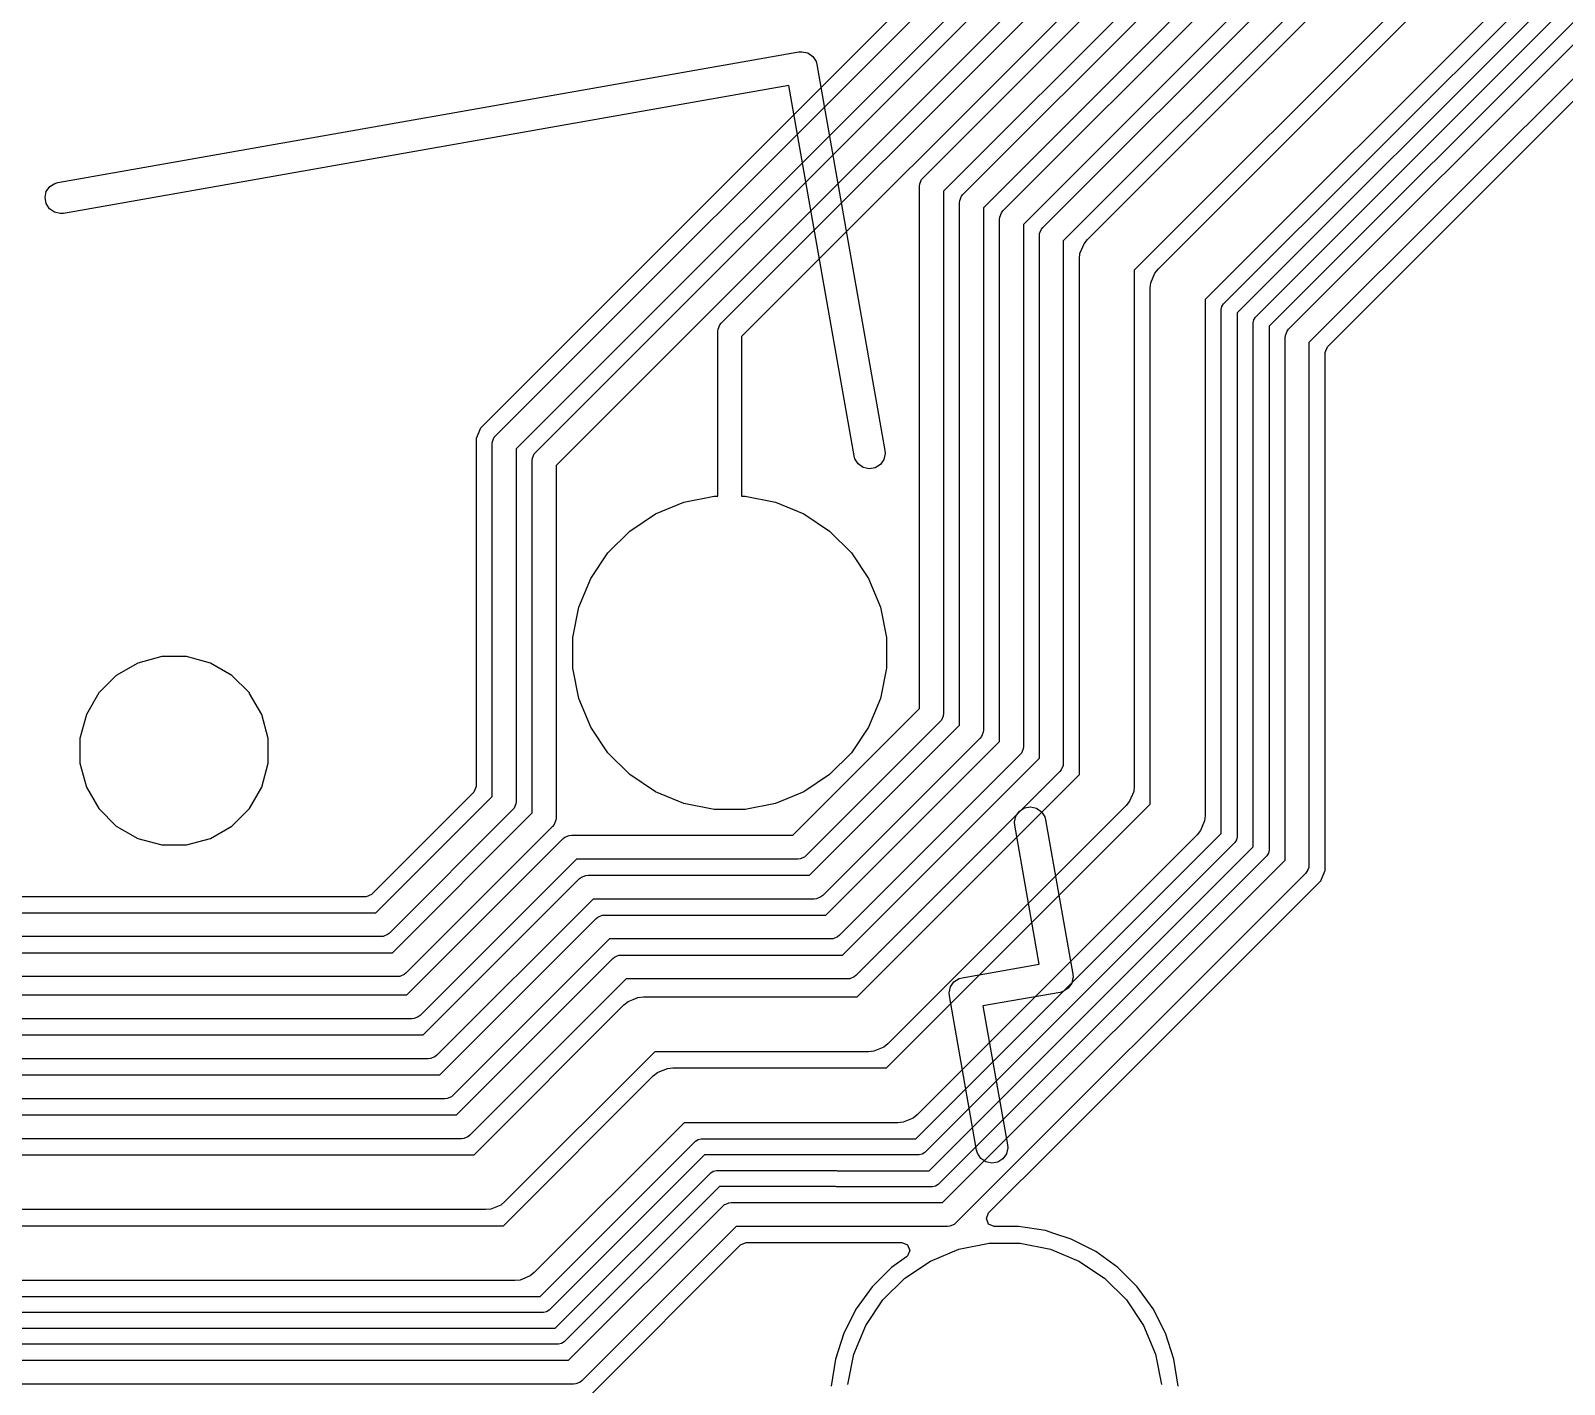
# Model space of a CAD drawing. Extents: x 117.4 to 171.8, y -136.1 to -67.8.
# Drawn here: x 129.31 to 139.1, y -129.33 to -120.69 of the extents above; entities that cross this region are included whole.
import ezdxf

# ---------------------------------------------------------------- set-up
doc = ezdxf.new("R2010")
doc.units = 0
doc.layers.add('BLACK', color=7, linetype='CONTINUOUS')

msp = doc.modelspace()

# ---------------------------------------------------------------- linework, layer by layer
at = {"layer": 'BLACK', "linetype": 'CONTINUOUS'}
for p, q in [((132.277317, -123.273305), (144.4064, -111.144222)), ((144.536481, -111.229668), (132.407399, -123.35875)), ((132.532317, -123.378929), (144.6614, -111.249846)), ((144.791481, -111.335292), (132.662398, -123.464375)), ((133.716117, -122.555753), (144.9164, -111.35547)), ((145.046482, -111.440915), (133.846199, -122.641198)), ((135.003517, -121.628976), (145.1714, -111.461094)), ((145.301482, -111.546539), (135.133599, -121.714421)), ((135.258518, -121.734601), (145.4264, -111.566719)), ((145.556482, -111.652163), (135.388599, -121.820047)), ((135.513518, -121.840225), (145.681399, -111.672343)), ((145.81148, -111.757789), (135.643599, -121.925671)), ((135.768518, -121.945847), (145.9364, -111.777966)), ((146.066481, -111.863412), (135.898599, -122.031293)), ((136.052454, -122.022536), (146.1914, -111.88359)), ((146.490144, -112.079822), (136.351198, -122.218768)), ((136.505054, -122.21001), (146.644, -112.071064)), ((146.942744, -112.267296), (136.803798, -122.406242)), ((136.921277, -122.433861), (147.0966, -112.258538)), ((147.183321, -112.315501), (137.007998, -122.490824)), ((137.124477, -122.518029), (147.2998, -112.342706)), ((147.386521, -112.399669), (137.211198, -122.574992)), ((137.336116, -122.595172), (143.88517, -116.046118)), ((143.970616, -116.1762), (137.466198, -122.680618)), ((136.500811, -118.904855), (132.229974, -123.175692)), ((129.483712, -121.65871), (134.210789, -120.825199)), ((134.210789, -120.825199), (134.230334, -120.823703)), ((134.230334, -120.823703), (134.230335, -120.823703)), ((134.230335, -120.823703), (134.230336, -120.823703)), ((134.230336, -120.823703), (134.268429, -120.832149)), ((134.268429, -120.832149), (134.300391, -120.854529)), ((134.300391, -120.854529), (134.321356, -120.887436)), ((134.321356, -120.887436), (134.321357, -120.887445)), ((134.321357, -120.887445), (134.326635, -120.906315)), ((134.326635, -120.906315), (134.760756, -123.368334)), ((134.147037, -121.039525), (129.518442, -121.855672)), ((134.563794, -123.403064), (134.147037, -121.039525)), ((137.583343, -122.708429), (139.198739, -121.093033)), ((134.994041, -121.640524), (135.003517, -121.628976)), ((129.4011, -121.75501), (129.409546, -121.716916)), ((129.409546, -121.716916), (129.431926, -121.684955)), ((129.431926, -121.684955), (129.464833, -121.66399)), ((129.464833, -121.66399), (129.483712, -121.65871)), ((134.981199, -121.682858), (134.982663, -121.667992)), ((134.9812, -121.894107), (134.981199, -121.682858)), ((134.982663, -121.667992), (134.994041, -121.640524)), ((135.133599, -121.714421), (135.1336, -121.894107)), ((135.249042, -121.746149), (135.258518, -121.734601)), ((129.407876, -121.793435), (129.4011, -121.75501)), ((129.428841, -121.826342), (129.407876, -121.793435)), ((129.460802, -121.848722), (129.428841, -121.826342)), ((135.236198, -125.120809), (135.2362, -121.788483)), ((135.2362, -121.788483), (135.237664, -121.773617)), ((135.237664, -121.773617), (135.249042, -121.746149)), ((135.388599, -121.820047), (135.388598, -125.152373)), ((129.498896, -121.857168), (129.460802, -121.848722)), ((129.518442, -121.855672), (129.498896, -121.857168)), ((134.981198, -124.65), (134.9812, -121.894107)), ((135.1336, -121.894107), (135.133598, -124.65)), ((135.491197, -125.226434), (135.4912, -121.894107)), ((135.4912, -121.894107), (135.492664, -121.879241)), ((135.492664, -121.879241), (135.504042, -121.851773)), ((135.504042, -121.851773), (135.513518, -121.840225)), ((135.643599, -121.925671), (135.643597, -125.257998)), ((135.746199, -125.332056), (135.7462, -121.999729)), ((135.7462, -121.999729), (135.747664, -121.984863)), ((135.747664, -121.984863), (135.759042, -121.957395)), ((135.759042, -121.957395), (135.768518, -121.945847)), ((136.030695, -122.04905), (136.052454, -122.022536)), ((135.898599, -122.031293), (135.898599, -125.36362)), ((136.001198, -122.14628), (136.004561, -122.112139)), ((136.004561, -122.112139), (136.030691, -122.049055)), ((136.030691, -122.049055), (136.030695, -122.04905)), ((136.001198, -124.7), (136.001198, -122.14628)), ((136.351198, -122.218768), (136.351198, -124.7)), ((136.483295, -122.236524), (136.505054, -122.21001)), ((136.453798, -122.333754), (136.457161, -122.299613)), ((136.457161, -122.299613), (136.483291, -122.236529)), ((136.483291, -122.236529), (136.483295, -122.236524)), ((136.453798, -125.625154), (136.453798, -122.333754)), ((136.803798, -122.406242), (136.803798, -125.697642)), ((136.906398, -122.469782), (136.910265, -122.450342)), ((136.906398, -125.812628), (136.906398, -122.469782)), ((136.910265, -122.450342), (136.921277, -122.433861)), ((137.007998, -122.490824), (137.007998, -125.83367)), ((133.693799, -122.609635), (133.695263, -122.594769)), ((133.693799, -123.65984), (133.693799, -122.609635)), ((133.695263, -122.594769), (133.706641, -122.567301)), ((133.706641, -122.567301), (133.716117, -122.555753)), ((137.109598, -122.55395), (137.113465, -122.53451)), ((137.109598, -125.89821), (137.109598, -122.55395)), ((137.113465, -122.53451), (137.124477, -122.518029)), ((137.211198, -122.574992), (137.211198, -125.919252)), ((137.315262, -122.634188), (137.32664, -122.60672)), ((137.32664, -122.60672), (137.336116, -122.595172)), ((133.846199, -122.641198), (133.846199, -123.65984)), ((137.313798, -122.649054), (137.315262, -122.634188)), ((137.313798, -125.982792), (137.313798, -122.649054)), ((137.466198, -122.680618), (137.466198, -126.014356)), ((137.568698, -122.743784), (137.583343, -122.708429)), ((137.568698, -125.97881), (137.568698, -122.743784)), ((132.204839, -123.200827), (132.179704, -123.225961)), ((132.229974, -123.175692), (132.204839, -123.200827)), ((132.179704, -123.225961), (132.152499, -123.291638)), ((132.152499, -123.291638), (132.152499, -125.513446)), ((132.256463, -123.312321), (132.267841, -123.284853)), ((132.267841, -123.284853), (132.277317, -123.273305)), ((132.254999, -123.327187), (132.256463, -123.312321)), ((132.254999, -124.064028), (132.254999, -123.327187)), ((132.407399, -123.35875), (132.407399, -124.064018)), ((132.511463, -123.417945), (132.522841, -123.390477)), ((132.522841, -123.390477), (132.532317, -123.378929)), ((134.762252, -123.387881), (134.753806, -123.425974)), ((134.760756, -123.368334), (134.762252, -123.387881)), ((132.509998, -125.682238), (132.509999, -123.432811)), ((132.509999, -123.432811), (132.511463, -123.417945)), ((132.662398, -123.464375), (132.662398, -125.713802)), ((134.569074, -123.421943), (134.563794, -123.403064)), ((134.590039, -123.454851), (134.569074, -123.421943)), ((134.622, -123.47723), (134.590039, -123.454851)), ((134.660094, -123.485676), (134.622, -123.47723)), ((134.698519, -123.478901), (134.660094, -123.485676)), ((134.731426, -123.457936), (134.698519, -123.478901)), ((134.753806, -123.425974), (134.731426, -123.457936)), ((133.478263, -123.698276), (133.671492, -123.65984)), ((133.671492, -123.65984), (133.693799, -123.65984)), ((133.846199, -123.65984), (133.868506, -123.65984)), ((133.868506, -123.65984), (134.061735, -123.698276)), ((133.132434, -123.883125), (133.296245, -123.77367)), ((133.296245, -123.77367), (133.478263, -123.698276)), ((134.061735, -123.698276), (134.243753, -123.77367)), ((134.243753, -123.77367), (134.407564, -123.883125)), ((132.993123, -124.022436), (133.132434, -123.883125)), ((134.407564, -123.883125), (134.546875, -124.022436)), ((132.254999, -124.064038), (132.254999, -124.064028)), ((132.254999, -125.576613), (132.254999, -124.064038)), ((132.407399, -124.064018), (132.4074, -124.064029)), ((132.4074, -124.064029), (132.407399, -125.608177)), ((132.883668, -124.186247), (132.993123, -124.022436)), ((134.546875, -124.022436), (134.65633, -124.186247)), ((132.808274, -124.368265), (132.883668, -124.186247)), ((134.65633, -124.186247), (134.731724, -124.368265)), ((132.769838, -124.561494), (132.808274, -124.368265)), ((134.731724, -124.368265), (134.77016, -124.561494)), ((132.769838, -124.758508), (132.769838, -124.561494)), ((134.77016, -124.561494), (134.77016, -124.758508)), ((134.981198, -125.015185), (134.981198, -124.65)), ((135.133598, -124.65), (135.133598, -125.046749)), ((129.992905, -124.725557), (129.855977, -124.804611)), ((130.145632, -124.684634), (129.992905, -124.725557)), ((130.145634, -124.684634), (130.145632, -124.684634)), ((130.303748, -124.684634), (130.145634, -124.684634)), ((130.303749, -124.684634), (130.303748, -124.684634)), ((130.456476, -124.725557), (130.303749, -124.684634)), ((130.593404, -124.804611), (130.456476, -124.725557)), ((132.808274, -124.951737), (132.769838, -124.758508)), ((134.77016, -124.758508), (134.731724, -124.951737)), ((136.001198, -125.437681), (136.001198, -124.7)), ((136.351198, -124.7), (136.351199, -125.510169)), ((129.85597, -124.804617), (129.744174, -124.916413)), ((129.855977, -124.804611), (129.85597, -124.804617)), ((130.593411, -124.804617), (130.593404, -124.804611)), ((130.705207, -124.916413), (130.593411, -124.804617)), ((129.744168, -124.91642), (129.665114, -125.053348)), ((129.744174, -124.916413), (129.744168, -124.91642)), ((130.705213, -124.91642), (130.705207, -124.916413)), ((130.706899, -124.919341), (130.705213, -124.91642)), ((130.784268, -125.05335), (130.706899, -124.919341)), ((132.883668, -125.133755), (132.808274, -124.951737)), ((134.731724, -124.951737), (134.65633, -125.133755)), ((129.665114, -125.053348), (129.624191, -125.206075)), ((130.825191, -125.206077), (130.784268, -125.05335)), ((134.172583, -125.8238), (134.981198, -125.015185)), ((135.132134, -125.061615), (135.131356, -125.063492)), ((135.133598, -125.046749), (135.132134, -125.061615)), ((132.993123, -125.297566), (132.883668, -125.133755)), ((135.111279, -125.100631), (134.258029, -125.953882)), ((134.278208, -126.078799), (135.236198, -125.120809)), ((134.65633, -125.133755), (134.546875, -125.297566)), ((135.120756, -125.089084), (135.111279, -125.100631)), ((135.131356, -125.063492), (135.120756, -125.089084)), ((135.388598, -125.152373), (135.387134, -125.167239)), ((129.624191, -125.206075), (129.624191, -125.364192)), ((130.825191, -125.364191), (130.825191, -125.206077)), ((135.366279, -125.206255), (134.363654, -126.208881)), ((134.383831, -126.333799), (135.491197, -125.226434)), ((135.375756, -125.194708), (135.366279, -125.206255)), ((135.380496, -125.183263), (135.375756, -125.194708)), ((135.387134, -125.167239), (135.380496, -125.183263)), ((133.132434, -125.436877), (132.993123, -125.297566)), ((134.546875, -125.297566), (134.407564, -125.436877)), ((135.621278, -125.31188), (134.469278, -126.463881)), ((134.489455, -126.588799), (135.746199, -125.332056)), ((135.630755, -125.300333), (135.621278, -125.31188)), ((135.635497, -125.288884), (135.630755, -125.300333)), ((135.642133, -125.272864), (135.635497, -125.288884)), ((135.643597, -125.257998), (135.642133, -125.272864)), ((129.624191, -125.364192), (129.665114, -125.516919)), ((130.784268, -125.516918), (130.825191, -125.364191)), ((133.296245, -125.546332), (133.132434, -125.436877)), ((134.407564, -125.436877), (134.243753, -125.546332)), ((135.876281, -125.417501), (134.574902, -126.718881)), ((134.582723, -126.856156), (136.001198, -125.437681)), ((135.885757, -125.405954), (135.876281, -125.417501)), ((135.897135, -125.378486), (135.885757, -125.405954)), ((135.898599, -125.36362), (135.897135, -125.378486)), ((129.665114, -125.516919), (129.744168, -125.653847)), ((130.705211, -125.65385), (130.784268, -125.516918)), ((132.137854, -125.548801), (131.485003, -126.201653)), ((132.152499, -125.513446), (132.137854, -125.548801)), ((133.478263, -125.621726), (133.296245, -125.546332)), ((134.243753, -125.546332), (134.061735, -125.621726)), ((136.347836, -125.54431), (136.321706, -125.607394)), ((136.351199, -125.510169), (136.347836, -125.54431)), ((131.512814, -126.318798), (132.254999, -125.576613)), ((132.405935, -125.623043), (132.394557, -125.650511)), ((132.407399, -125.608177), (132.405935, -125.623043)), ((133.671492, -125.660162), (133.478263, -125.621726)), ((134.061735, -125.621726), (133.868506, -125.660162)), ((134.770196, -127.308756), (136.453798, -125.625154)), ((136.299943, -125.633913), (134.778955, -127.1549)), ((135.651036, -125.650328), (135.689461, -125.643552)), ((135.689461, -125.643552), (135.727555, -125.651998)), ((136.321706, -125.607394), (136.299943, -125.633913)), ((129.744168, -125.653847), (129.744174, -125.653854)), ((129.744174, -125.653854), (129.85597, -125.76565)), ((130.593407, -125.765654), (130.705211, -125.65385)), ((132.385081, -125.662058), (131.59826, -126.44888)), ((131.618438, -126.573798), (132.509998, -125.682238)), ((132.394557, -125.650511), (132.385081, -125.662058)), ((132.656536, -125.739285), (132.649556, -125.756137)), ((132.660934, -125.728668), (132.656536, -125.739285)), ((132.662398, -125.713802), (132.660934, -125.728668)), ((133.868506, -125.660162), (133.671492, -125.660162)), ((135.587303, -125.741348), (135.595749, -125.703254)), ((135.588799, -125.760894), (135.587303, -125.741348)), ((135.595749, -125.703254), (135.618129, -125.671293)), ((135.618129, -125.671293), (135.651036, -125.650328)), ((135.727555, -125.651998), (135.759516, -125.674378)), ((135.759516, -125.674378), (135.780481, -125.707285)), ((135.780481, -125.707285), (135.785761, -125.726164)), ((135.785761, -125.726164), (135.959409, -126.710972)), ((136.800436, -125.731782), (136.785564, -125.767684)), ((136.803798, -125.697642), (136.800436, -125.731772)), ((136.800436, -125.731772), (136.800436, -125.731782)), ((129.85597, -125.76565), (129.855977, -125.765656)), ((129.855977, -125.765656), (129.992905, -125.84471)), ((129.992905, -125.84471), (129.992907, -125.844711)), ((129.992907, -125.844711), (130.145634, -125.885634)), ((130.303748, -125.885634), (130.456475, -125.844711)), ((130.456475, -125.844711), (130.593407, -125.765654)), ((132.640079, -125.767684), (131.703884, -126.70388)), ((132.649556, -125.756137), (132.640079, -125.767684)), ((132.706742, -125.846118), (132.71829, -125.836642)), ((132.71829, -125.836642), (132.745758, -125.825264)), ((132.745758, -125.825264), (132.760624, -125.8238)), ((132.760624, -125.8238), (133.95, -125.8238)), ((133.95, -125.8238), (134.172583, -125.8238)), ((134.95767, -127.761356), (136.906398, -125.812628)), ((136.752542, -125.821385), (134.966428, -127.6075)), ((135.745082, -126.64722), (135.588799, -125.760894)), ((136.7743, -125.794871), (136.752542, -125.821385)), ((136.774305, -125.794867), (136.7743, -125.794871)), ((136.785564, -125.767684), (136.774305, -125.794867)), ((137.007998, -125.83367), (137.004131, -125.85311)), ((130.145634, -125.885634), (130.145638, -125.885634)), ((130.145638, -125.885634), (130.303744, -125.885634)), ((130.303744, -125.885634), (130.303748, -125.885634)), ((131.709259, -126.8436), (132.706742, -125.846118)), ((136.993119, -125.869591), (135.014633, -127.848077)), ((135.042252, -127.965556), (137.109598, -125.89821)), ((137.004131, -125.85311), (136.993119, -125.869591)), ((137.207331, -125.938692), (137.196319, -125.955173)), ((137.211198, -125.919252), (137.207331, -125.938692)), ((132.792188, -125.9762), (131.794706, -126.973682)), ((133.95, -125.9762), (132.792188, -125.9762)), ((134.204147, -125.9762), (133.95, -125.9762)), ((134.219013, -125.974736), (134.204147, -125.9762)), ((134.246481, -125.963358), (134.219013, -125.974736)), ((134.258029, -125.953882), (134.246481, -125.963358)), ((137.196319, -125.955173), (135.099215, -128.052277)), ((135.127833, -128.168756), (137.313798, -125.982792)), ((137.464734, -126.029222), (137.458068, -126.045313)), ((137.466198, -126.014356), (137.464734, -126.029222)), ((137.568698, -126.049903), (137.568698, -125.97881)), ((131.814885, -127.098599), (132.812367, -126.101118)), ((132.812367, -126.101118), (132.823914, -126.091642)), ((132.823914, -126.091642), (132.851382, -126.080264)), ((132.851382, -126.080264), (132.866248, -126.0788)), ((132.866248, -126.0788), (134.278208, -126.078799)), ((137.443879, -126.068238), (135.213279, -128.298838)), ((135.846981, -127.810091), (137.541492, -126.115582)), ((137.453356, -126.056691), (137.443879, -126.068238)), ((137.458068, -126.045313), (137.453356, -126.056691)), ((137.541492, -126.115582), (137.541493, -126.115581)), ((137.541493, -126.115581), (137.567094, -126.053775)), ((137.567094, -126.053775), (137.568698, -126.049903)), ((129.834453, -126.216298), (127.264454, -126.2163)), ((131.449648, -126.216298), (129.834453, -126.216298)), ((131.485003, -126.201653), (131.449648, -126.216298)), ((132.897811, -126.231199), (131.900331, -127.228681)), ((134.309772, -126.231199), (132.897811, -126.231199)), ((134.324638, -126.229735), (134.309772, -126.231199)), ((134.352106, -126.218357), (134.324638, -126.229735)), ((134.363654, -126.208881), (134.352106, -126.218357)), ((127.3, -126.3188), (129.87, -126.318798)), ((129.87, -126.318798), (131.512814, -126.318798)), ((132.957006, -126.335264), (132.971872, -126.3338)), ((132.971872, -126.3338), (134.383831, -126.333799)), ((131.920509, -127.353599), (132.917991, -126.356118)), ((132.917991, -126.356118), (132.929538, -126.346642)), ((132.929538, -126.346642), (132.957006, -126.335264)), ((129.87, -126.471198), (127.3, -126.4712)), ((131.544378, -126.471198), (129.87, -126.471198)), ((131.559244, -126.469734), (131.544378, -126.471198)), ((131.586712, -126.458356), (131.559244, -126.469734)), ((131.59826, -126.44888), (131.586712, -126.458356)), ((133.003435, -126.486199), (132.005955, -127.483681)), ((134.415396, -126.486199), (133.003435, -126.486199)), ((134.430262, -126.484735), (134.415396, -126.486199)), ((134.45773, -126.473357), (134.430262, -126.484735)), ((134.469278, -126.463881), (134.45773, -126.473357)), ((123.95, -126.573799), (131.618438, -126.573798)), ((132.026134, -127.608598), (133.023615, -126.611119)), ((133.023615, -126.611119), (133.035162, -126.601642)), ((133.035162, -126.601642), (133.043207, -126.598309)), ((133.043207, -126.598309), (133.062631, -126.590264)), ((133.062631, -126.590264), (133.077497, -126.5888)), ((133.077497, -126.5888), (134.489455, -126.588799)), ((131.664868, -126.724734), (131.650002, -126.726198)), ((131.692336, -126.713356), (131.664868, -126.724734)), ((131.703884, -126.70388), (131.692336, -126.713356)), ((134.574902, -126.718881), (134.563354, -126.728357)), ((135.252678, -126.734045), (135.745082, -126.64722)), ((135.959409, -126.710972), (135.960905, -126.730518)), ((131.650002, -126.726198), (123.95, -126.726199)), ((133.10906, -126.741199), (132.111581, -127.73868)), ((134.52102, -126.741199), (133.10906, -126.741199)), ((134.535886, -126.739735), (134.52102, -126.741199)), ((134.563354, -126.728357), (134.535886, -126.739735)), ((135.170066, -126.830345), (135.178512, -126.792251)), ((135.178512, -126.792251), (135.200892, -126.76029)), ((135.200892, -126.76029), (135.233799, -126.739325)), ((135.233799, -126.739325), (135.252678, -126.734045)), ((135.897172, -126.821538), (135.878292, -126.826818)), ((135.930079, -126.800573), (135.897172, -126.821538)), ((135.952459, -126.768612), (135.930079, -126.800573)), ((135.957538, -126.745702), (135.952459, -126.768612)), ((135.960905, -126.730518), (135.957538, -126.745702)), ((124.598327, -126.843601), (131.709259, -126.8436)), ((132.13891, -127.863601), (133.0951, -126.907412)), ((133.0951, -126.907412), (133.121614, -126.885653)), ((133.121614, -126.885653), (133.121619, -126.885649)), ((133.121619, -126.885649), (133.154037, -126.872221)), ((133.154037, -126.872221), (133.184704, -126.859518)), ((133.184704, -126.859518), (133.184713, -126.859518)), ((133.184713, -126.859518), (133.218844, -126.856156)), ((133.218844, -126.856156), (134.582723, -126.856156)), ((135.171562, -126.849891), (135.170066, -126.830345)), ((135.345211, -127.834699), (135.171562, -126.849891)), ((135.878292, -126.826818), (135.385888, -126.913642)), ((135.385888, -126.913642), (135.542173, -127.799969)), ((131.740824, -126.996), (124.62989, -126.996)), ((131.75569, -126.994536), (131.740824, -126.996)), ((131.783158, -126.983158), (131.75569, -126.994536)), ((131.794706, -126.973682), (131.783158, -126.983158)), ((124.703951, -127.098601), (131.814885, -127.098599)), ((133.291332, -127.206156), (132.335142, -128.162346)), ((134.655211, -127.206156), (133.291332, -127.206156)), ((134.689352, -127.202793), (134.655211, -127.206156)), ((134.752436, -127.176663), (134.689352, -127.202793)), ((134.75244, -127.176658), (134.752436, -127.176663)), ((134.778955, -127.1549), (134.75244, -127.176658)), ((131.846449, -127.250999), (124.735514, -127.251)), ((131.861315, -127.249535), (131.846449, -127.250999)), ((131.888783, -127.238157), (131.861315, -127.249535)), ((131.900331, -127.228681), (131.888783, -127.238157)), ((133.335224, -127.327425), (133.372178, -127.312118)), ((133.372178, -127.312118), (133.372187, -127.312118)), ((133.372187, -127.312118), (133.406318, -127.308756)), ((133.406318, -127.308756), (134.770196, -127.308756)), ((124.809575, -127.353601), (131.920509, -127.353599)), ((132.326384, -128.316201), (133.282574, -127.360012)), ((133.282574, -127.360012), (133.309088, -127.338253)), ((133.309088, -127.338253), (133.309093, -127.338249)), ((133.309093, -127.338249), (133.335224, -127.327425)), ((131.952073, -127.505999), (124.841138, -127.506)), ((131.966939, -127.504535), (131.952073, -127.505999)), ((131.994407, -127.493157), (131.966939, -127.504535)), ((132.005955, -127.483681), (131.994407, -127.493157)), ((124.9152, -127.6086), (131.786428, -127.6086)), ((131.786428, -127.6086), (131.786449, -127.608599)), ((131.786449, -127.608599), (132.026134, -127.608598)), ((133.478806, -127.658756), (132.522616, -128.614946)), ((134.842684, -127.658756), (133.478806, -127.658756)), ((134.876825, -127.655393), (134.842684, -127.658756)), ((134.939909, -127.629263), (134.876825, -127.655393)), ((134.939913, -127.629258), (134.939909, -127.629263)), ((134.966428, -127.6075), (134.939913, -127.629258)), ((131.786447, -127.761001), (124.946763, -127.761)), ((131.786467, -127.760998), (131.786447, -127.761001)), ((132.057699, -127.760998), (131.786467, -127.760998)), ((132.072565, -127.759534), (132.057699, -127.760998)), ((132.100033, -127.748156), (132.072565, -127.759534)), ((132.111581, -127.73868), (132.100033, -127.748156)), ((132.560357, -128.767801), (133.551923, -127.776235)), ((133.551923, -127.776235), (133.568403, -127.765223)), ((133.568403, -127.765223), (133.568404, -127.765223)), ((133.568404, -127.765223), (133.587844, -127.761356)), ((133.587844, -127.761356), (134.95767, -127.761356)), ((135.542173, -127.799969), (135.543669, -127.819515)), ((125.161399, -127.863601), (132.13891, -127.863601)), ((133.608886, -127.862956), (132.61732, -128.854522)), ((134.978712, -127.862956), (133.608886, -127.862956)), ((134.998152, -127.859089), (134.978712, -127.862956)), ((135.014633, -127.848077), (134.998152, -127.859089)), ((135.350491, -127.853578), (135.345211, -127.834699)), ((135.371456, -127.886485), (135.350491, -127.853578)), ((135.403417, -127.908865), (135.371456, -127.886485)), ((135.422171, -128.234901), (135.846981, -127.810091)), ((135.512843, -127.88957), (135.479936, -127.910535)), ((135.535223, -127.857608), (135.512843, -127.88957)), ((135.543669, -127.819515), (135.535223, -127.857608)), ((132.657157, -128.971001), (133.648723, -127.979435)), ((133.648723, -127.979435), (133.665203, -127.968423)), ((133.665203, -127.968423), (133.665204, -127.968423)), ((133.665204, -127.968423), (133.684644, -127.964556)), ((133.684644, -127.964556), (134.45, -127.964556)), ((134.45, -127.964556), (134.455027, -127.965556)), ((134.455027, -127.965556), (135.042252, -127.965556)), ((135.441511, -127.91731), (135.403417, -127.908865)), ((135.479936, -127.910535), (135.441511, -127.91731)), ((133.705686, -128.066156), (132.71412, -129.057722)), ((134.445973, -128.066156), (133.705686, -128.066156)), ((134.451, -128.067156), (134.445973, -128.066156)), ((135.063294, -128.067156), (134.451, -128.067156)), ((135.082734, -128.063289), (135.063294, -128.067156)), ((135.099215, -128.052277), (135.082734, -128.063289)), ((132.308623, -128.184109), (132.245539, -128.210239)), ((132.308627, -128.184104), (132.308623, -128.184109)), ((132.335142, -128.162346), (132.308627, -128.184104)), ((132.741739, -129.175201), (133.725866, -128.191075)), ((133.725866, -128.191075), (133.737413, -128.181598)), ((133.737413, -128.181598), (133.745458, -128.178265)), ((133.745458, -128.178265), (133.764882, -128.17022)), ((133.764882, -128.17022), (133.779748, -128.168756)), ((133.779748, -128.168756), (135.127833, -128.168756)), ((132.211398, -128.213602), (125.233886, -128.213601)), ((132.245539, -128.210239), (132.211398, -128.213602)), ((135.407526, -128.270256), (135.422171, -128.234901)), ((135.422171, -128.305611), (135.407526, -128.270256)), ((125.348873, -128.316201), (132.326384, -128.316201)), ((133.811311, -128.321156), (132.827185, -129.305283)), ((135.159397, -128.321156), (133.811311, -128.321156)), ((135.174263, -128.319692), (135.159397, -128.321156)), ((135.201731, -128.308314), (135.174263, -128.319692)), ((135.213279, -128.298838), (135.201731, -128.308314)), ((135.457526, -128.320256), (135.422171, -128.305611)), ((135.611729, -128.320256), (135.457526, -128.320256)), ((135.611733, -128.320256), (135.611729, -128.320256)), ((135.7839, -128.347524), (135.611733, -128.320256)), ((135.783905, -128.347525), (135.7839, -128.347524)), ((135.783907, -128.347526), (135.783905, -128.347525)), ((135.837775, -128.365028), (135.783907, -128.347526)), ((135.949699, -128.401394), (135.837775, -128.365028)), ((132.874528, -129.402896), (133.839123, -128.438301)), ((133.839123, -128.438301), (133.874478, -128.423656)), ((133.874478, -128.423656), (134.868515, -128.423656)), ((134.868515, -128.423656), (134.90387, -128.438301)), ((134.90387, -128.438301), (134.918515, -128.473656)), ((134.918515, -128.473656), (134.90387, -128.509011)), ((135.050813, -128.541425), (135.232831, -128.466031)), ((135.232831, -128.466031), (135.42606, -128.427595)), ((135.42606, -128.427595), (135.623074, -128.427595)), ((135.623074, -128.427595), (135.816303, -128.466031)), ((135.816303, -128.466031), (135.998321, -128.541425)), ((136.105026, -128.480538), (135.949699, -128.401394)), ((136.105029, -128.48054), (136.105026, -128.480538)), ((136.246049, -128.582997), (136.105029, -128.48054)), ((134.803075, -128.583005), (134.679816, -128.706264)), ((134.803084, -128.582997), (134.803075, -128.583005)), ((134.897904, -128.514107), (134.803084, -128.582997)), ((134.887002, -128.65088), (135.050813, -128.541425)), ((134.90387, -128.509011), (134.897904, -128.514107)), ((135.998321, -128.541425), (136.162132, -128.65088)), ((136.246058, -128.583005), (136.246049, -128.582997)), ((136.369317, -128.706264), (136.246058, -128.583005)), ((132.398872, -128.666202), (125.42136, -128.666201)), ((132.433013, -128.662839), (132.398872, -128.666202)), ((132.496097, -128.636709), (132.433013, -128.662839)), ((132.496101, -128.636704), (132.496097, -128.636709)), ((132.522616, -128.614946), (132.496101, -128.636704)), ((134.747691, -128.790191), (134.887002, -128.65088)), ((136.162132, -128.65088), (136.301443, -128.790191)), ((125.637715, -128.767801), (132.560357, -128.767801)), ((134.679808, -128.706273), (134.577351, -128.847293)), ((134.679816, -128.706264), (134.679808, -128.706273)), ((136.369325, -128.706273), (136.369317, -128.706264)), ((136.471782, -128.847293), (136.369325, -128.706273)), ((132.581399, -128.869401), (125.658757, -128.869401)), ((132.600839, -128.865534), (132.581399, -128.869401)), ((132.61732, -128.854522), (132.600839, -128.865534)), ((134.577349, -128.847296), (134.498205, -129.002623)), ((134.577351, -128.847293), (134.577349, -128.847296)), ((134.638236, -128.954002), (134.747691, -128.790191)), ((136.301443, -128.790191), (136.410898, -128.954002)), ((136.471786, -128.847299), (136.471782, -128.847293)), ((136.550928, -129.002623), (136.471786, -128.847299)), ((125.721883, -128.971001), (132.657157, -128.971001)), ((134.562842, -129.13602), (134.638236, -128.954002)), ((136.410898, -128.954002), (136.486292, -129.13602)), ((132.678199, -129.072601), (125.742925, -129.072601)), ((132.697639, -129.068734), (132.678199, -129.072601)), ((132.71412, -129.057722), (132.697639, -129.068734)), ((134.498205, -129.002623), (134.444337, -129.168416)), ((136.604797, -129.168416), (136.550928, -129.002623)), ((134.444335, -129.168422), (134.417067, -129.34059)), ((134.444337, -129.168416), (134.444335, -129.168422)), ((134.524406, -129.329249), (134.562842, -129.13602)), ((136.486292, -129.13602), (136.524728, -129.329249)), ((136.604797, -129.168421), (136.604797, -129.168416)), ((136.604798, -129.168422), (136.604797, -129.168421)), ((136.632067, -129.34059), (136.604798, -129.168422)), ((125.816987, -129.175201), (132.741739, -129.175201)), ((132.773303, -129.327601), (125.848551, -129.327601)), ((132.788169, -129.326137), (132.773303, -129.327601)), ((132.815637, -129.314759), (132.788169, -129.326137)), ((132.827185, -129.305283), (132.815637, -129.314759))]:
    msp.add_line(p, q, dxfattribs=at)

doc.saveas('drawing.dxf')
